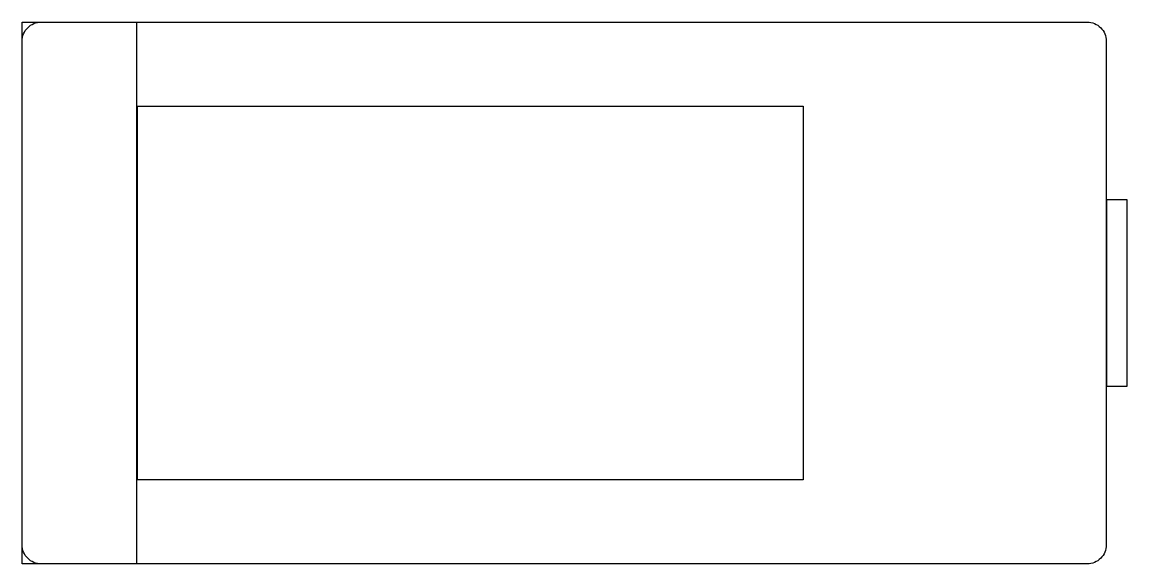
# Model space of a CAD drawing. Extents: x 35.9 to 88.9, y 185.2 to 211.2.
import ezdxf

# ---------------------------------------------------------------- set-up
doc = ezdxf.new("R2010")
doc.units = 0
doc.layers.add('Laag_1', color=7, linetype='CONTINUOUS')

msp = doc.modelspace()

# ---------------------------------------------------------------- linework, layer by layer
at = {"layer": 'Laag_1', "color": 1}
for p, q in [((35.894207, 211.212944), (41.375267, 211.212944)), ((35.894207, 185.231884), (35.894207, 211.212944)), ((36.806354, 211.212372), (86.96312, 211.212372)), ((36.806354, 211.212372), (36.806354, 211.212372)), ((41.375267, 211.212944), (41.375267, 185.231884)), ((35.894779, 186.144031), (35.894779, 210.300797)), ((87.874695, 210.300797), (87.874695, 186.144031)), ((41.42165, 207.185501), (73.347822, 207.185501)), ((41.42165, 189.259329), (41.42165, 207.185501)), ((73.347822, 207.185501), (73.347822, 189.259329)), ((87.904434, 202.702713), (88.865034, 202.702713)), ((87.904434, 193.742113), (87.904434, 202.702713)), ((88.865034, 202.702713), (88.865034, 193.742113)), ((88.865034, 193.742113), (87.904434, 193.742113)), ((73.347822, 189.259329), (41.42165, 189.259329)), ((41.375267, 185.231884), (35.894207, 185.231884)), ((86.96312, 185.232456), (36.806354, 185.232456))]:
    msp.add_line(p, q, dxfattribs=at)
for points in [[(35.894779, 210.300797), (35.894779, 210.542562), (35.99082, 210.774424), (36.161773, 210.945378)], [(36.161773, 210.945378), (36.332727, 211.116331), (36.564589, 211.212372), (36.806354, 211.212372)], [(86.96312, 211.212372), (87.204885, 211.212372), (87.436747, 211.116331), (87.607701, 210.945378)], [(87.607701, 210.945378), (87.778654, 210.774424), (87.874695, 210.542562), (87.874695, 210.300797)], [(36.161773, 185.49945), (35.99082, 185.670404), (35.894779, 185.902266), (35.894779, 186.144031)], [(87.874695, 186.144031), (87.874695, 185.902266), (87.778654, 185.670404), (87.607701, 185.49945)], [(36.806354, 185.232456), (36.564589, 185.232456), (36.332727, 185.328497), (36.161773, 185.49945)], [(87.607701, 185.49945), (87.436747, 185.328497), (87.204885, 185.232456), (86.96312, 185.232456)]]:
    msp.add_open_spline(points, degree=3, dxfattribs=at)

doc.saveas('drawing.dxf')
